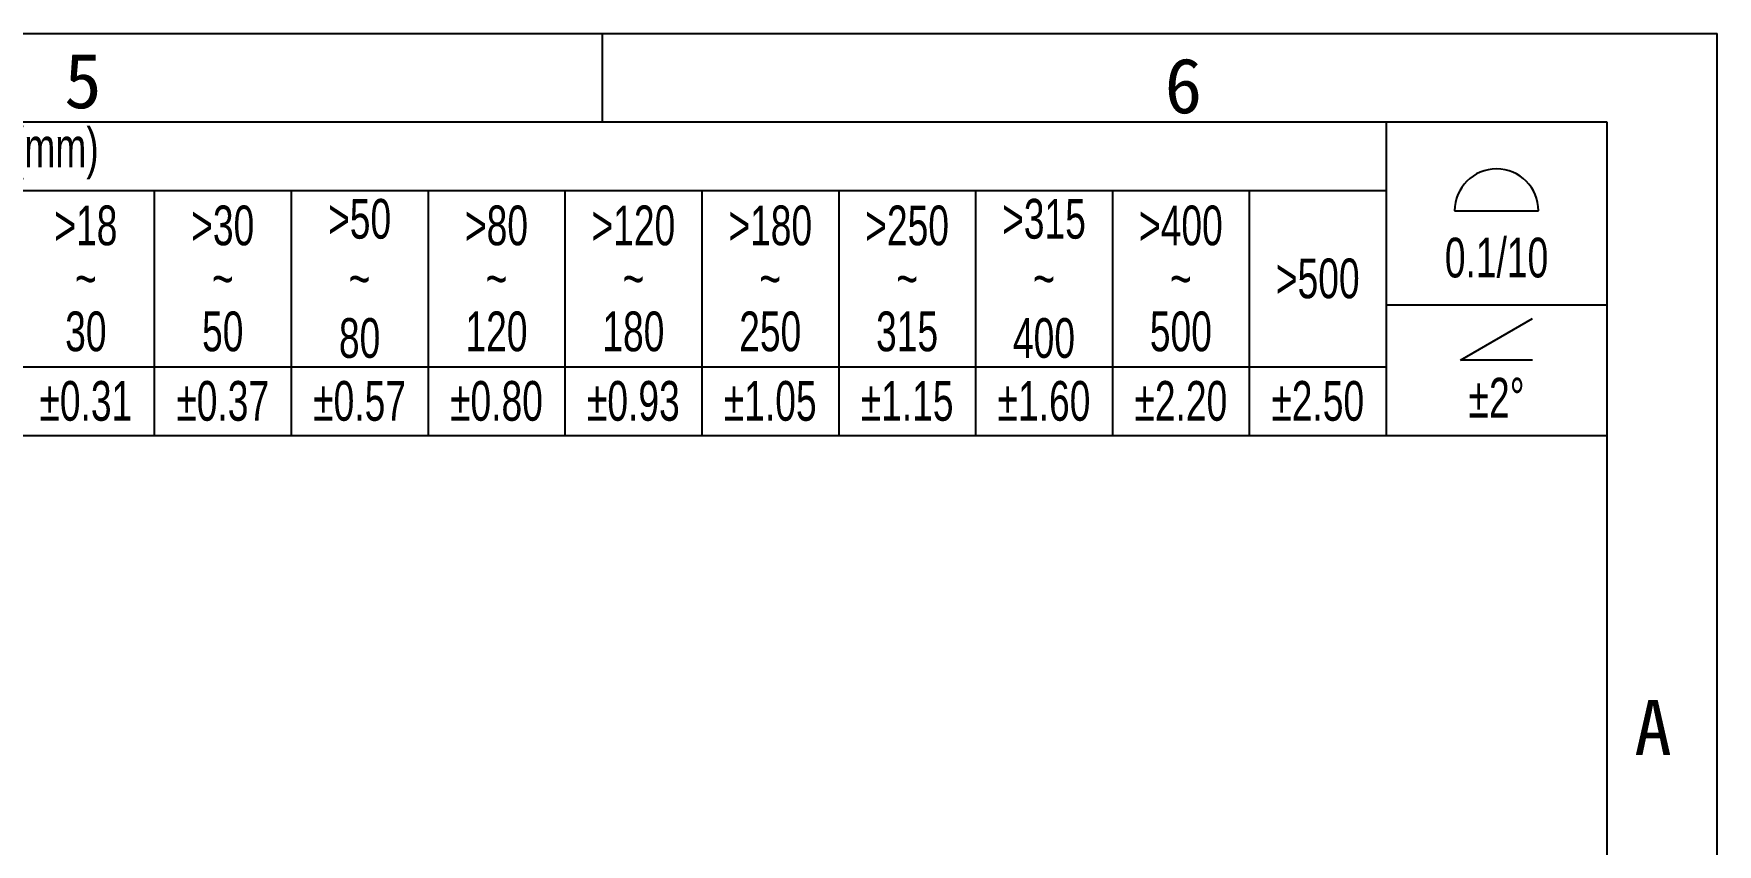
# Model space of a CAD drawing. Header units: millimetres. Extents: x 6 to 292, y 5 to 204.
# Drawn here: x 215.7 to 292, y 167.3 to 204 of the extents above; entities that cross this region are included whole.
import ezdxf

# ---------------------------------------------------------------- set-up
doc = ezdxf.new("R2010")
doc.units = ezdxf.units.MM
for name, color, linetype in [('TEXT', 7, 'Continuous'), ('图框', 7, 'Continuous'), ('尺寸层', 7, 'Continuous'), ('细实线', 7, 'Continuous'), ('轮廓线', 7, 'Continuous')]:
    doc.layers.add(name, color=color, linetype=linetype)
doc.styles.add('SEACAD_Arial', font='arial.ttf')

# ---------------------------------------------------------------- blocks, each defined once
blk = doc.blocks.new('Customer-technical.dft')
at = {"layer": '细实线', "color": 7, "linetype": 'Continuous'}
for p, q in [((-96.8, 0), (0, 0)), ((-10, 0), (-10, -14.2)), ((0, 0), (0, -14.2)), ((-96.8, -3.1), (-10, -3.1)), ((-65.8, -3.1), (-65.8, -14.2)), ((-59.6, -3.1), (-59.6, -14.2)), ((-53.4, -3.1), (-53.4, -14.2)), ((-47.2, -3.1), (-47.2, -14.2)), ((-41, -3.1), (-41, -14.2)), ((-34.8, -3.1), (-34.8, -14.2)), ((-28.6, -3.1), (-28.6, -14.2)), ((-22.4, -3.1), (-22.4, -14.2)), ((-16.2, -3.1), (-16.2, -14.2)), ((-6.9, -4.025), (-3.1, -4.025)), ((-10, -8.291), (0, -8.291)), ((-6.63, -10.786), (-3.37, -8.905)), ((-96.8, -11.1), (-10, -11.1)), ((-3.37, -10.786), (-6.63, -10.786)), ((-96.8, -14.2), (0, -14.2))]:
    blk.add_line(p, q, dxfattribs=at)
blk.add_arc((-5, -4.025), 1.9, 0, 180, dxfattribs=at)
at = {"layer": 'TEXT', "char_height": 1.8, "attachment_point": 5, "style": 'SEACAD_Arial'}
for s, insert, width in [('{\\fAdobe Myungjo Std M|b0||i0||c0|p34;\\C7;\\H1.8;\\W0.7;未注公差/General tolerances(mm)}', (-81.073, -1.429), 31.45309), ('{\\fAdobe Myungjo Std M|b0||i0||c0|p34;\\C7;\\H1.8;\\W0.7;0.1/10}', (-5, -6.158), 10), ('{\\fAdobe Myungjo Std M|b0||i0||c0|p34;\\C7;\\H1.8;\\W0.7;>500}', (-13.1, -7.1), 6.08001), ('{\\fAdobe Myungjo Std M|b0||i0||c0|p34;\\C7;\\H1.8;\\W0.7;±0.31}', (-68.9, -12.65), 6.57956), ('{\\fAdobe Myungjo Std M|b0||i0||c0|p34;\\C7;\\H1.8;\\W0.7;±0.37}', (-62.7, -12.65), 6.57956), ('{\\fAdobe Myungjo Std M|b0||i0||c0|p34;\\C7;\\H1.8;\\W0.7;±0.57}', (-56.5, -12.65), 6.57956), ('{\\fAdobe Myungjo Std M|b0||i0||c0|p34;\\C7;\\H1.8;\\W0.7;±0.80}', (-50.3, -12.65), 6.57956), ('{\\fAdobe Myungjo Std M|b0||i0||c0|p34;\\C7;\\H1.8;\\W0.7;±0.93}', (-44.1, -12.65), 6.57956), ('{\\fAdobe Myungjo Std M|b0||i0||c0|p34;\\C7;\\H1.8;\\W0.7;±1.05}', (-37.9, -12.65), 6.57956), ('{\\fAdobe Myungjo Std M|b0||i0||c0|p34;\\C7;\\H1.8;\\W0.7;±1.15}', (-31.7, -12.65), 6.57956), ('{\\fAdobe Myungjo Std M|b0||i0||c0|p34;\\C7;\\H1.8;\\W0.7;±1.60}', (-25.5, -12.65), 6.57956), ('{\\fAdobe Myungjo Std M|b0||i0||c0|p34;\\C7;\\H1.8;\\W0.7;±2.20}', (-19.3, -12.65), 6.57956), ('{\\fAdobe Myungjo Std M|b0||i0||c0|p34;\\C7;\\H1.8;\\W0.7;±2.50}', (-13.1, -12.65), 6.57956), ('{\\fAdobe Myungjo Std M|b0||i0||c0|p34;\\C7;\\H1.8;\\W0.7;±2°}', (-5, -12.493), 10)]:
    blk.add_mtext(s, dxfattribs=dict(at, insert=insert, width=width))
for s, insert, width, line_spacing_factor in [('{\\fAdobe Myungjo Std M|b0||i0||c0|p34;\\C7;\\H1.8;\\W0.7;>18\\P}{\\fAdobe Myungjo Std M|b0||i0||c0|p34;\\C7;\\H1.8;\\W0.7;~\\P}{\\fAdobe Myungjo Std M|b0||i0||c0|p34;\\C7;\\H1.8;\\W0.7;30}', (-68.9, -7.1), 6.08001, 0.8), ('{\\fAdobe Myungjo Std M|b0||i0||c0|p34;\\C7;\\H1.8;\\W0.7;>30\\P}{\\fAdobe Myungjo Std M|b0||i0||c0|p34;\\C7;\\H1.8;\\W0.7;~\\P}{\\fAdobe Myungjo Std M|b0||i0||c0|p34;\\C7;\\H1.8;\\W0.7;50}', (-62.7, -7.1), 6.08001, 0.8), ('{\\fAdobe Myungjo Std M|b0||i0||c0|p34;\\C7;\\H1.8;\\W0.7;>50\\P}{\\fAdobe Myungjo Std M|b0||i0||c0|p34;\\C7;\\H1.8;\\W0.7;~\\P}{\\fAdobe Myungjo Std M|b0||i0||c0|p34;\\C7;\\H1.8;\\W0.7;80}', (-56.5, -7.1), 6.08001, 0.9), ('{\\fAdobe Myungjo Std M|b0||i0||c0|p34;\\C7;\\H1.8;\\W0.7;>80\\P}{\\fAdobe Myungjo Std M|b0||i0||c0|p34;\\C7;\\H1.8;\\W0.7;~\\P}{\\fAdobe Myungjo Std M|b0||i0||c0|p34;\\C7;\\H1.8;\\W0.7;120}', (-50.3, -7.1), 6.08001, 0.8), ('{\\fAdobe Myungjo Std M|b0||i0||c0|p34;\\C7;\\H1.8;\\W0.7;>120\\P}{\\fAdobe Myungjo Std M|b0||i0||c0|p34;\\C7;\\H1.8;\\W0.7;~\\P}{\\fAdobe Myungjo Std M|b0||i0||c0|p34;\\C7;\\H1.8;\\W0.7;180}', (-44.1, -7.1), 6.08001, 0.8), ('{\\fAdobe Myungjo Std M|b0||i0||c0|p34;\\C7;\\H1.8;\\W0.7;>180\\P}{\\fAdobe Myungjo Std M|b0||i0||c0|p34;\\C7;\\H1.8;\\W0.7;~\\P}{\\fAdobe Myungjo Std M|b0||i0||c0|p34;\\C7;\\H1.8;\\W0.7;250}', (-37.9, -7.1), 6.08001, 0.8), ('{\\fAdobe Myungjo Std M|b0||i0||c0|p34;\\C7;\\H1.8;\\W0.7;>250\\P}{\\fAdobe Myungjo Std M|b0||i0||c0|p34;\\C7;\\H1.8;\\W0.7;~\\P}{\\fAdobe Myungjo Std M|b0||i0||c0|p34;\\C7;\\H1.8;\\W0.7;315}', (-31.7, -7.1), 6.08001, 0.8), ('{\\fAdobe Myungjo Std M|b0||i0||c0|p34;\\C7;\\H1.8;\\W0.7;>315\\P}{\\fAdobe Myungjo Std M|b0||i0||c0|p34;\\C7;\\H1.8;\\W0.7;~\\P}{\\fAdobe Myungjo Std M|b0||i0||c0|p34;\\C7;\\H1.8;\\W0.7;400}', (-25.5, -7.1), 8.06639, 0.9), ('{\\fAdobe Myungjo Std M|b0||i0||c0|p34;\\C7;\\H1.8;\\W0.7;>400\\P}{\\fAdobe Myungjo Std M|b0||i0||c0|p34;\\C7;\\H1.8;\\W0.7;~\\P}{\\fAdobe Myungjo Std M|b0||i0||c0|p34;\\C7;\\H1.8;\\W0.7;500}', (-19.3, -7.1), 6.08001, 0.8)]:
    blk.add_mtext(s, dxfattribs=dict(at, insert=insert, width=width, line_spacing_factor=line_spacing_factor))
blk = doc.blocks.new('A4-drawing_frame')
at = {"layer": '细实线', "color": 7, "linetype": 'Continuous'}
for p, q in [((-286.5, 199), (0, 199)), ((-50.5, 195), (-50.5, 199)), ((0, 0), (0, 199))]:
    blk.add_line(p, q, dxfattribs=at)
at = {"layer": '轮廓线', "color": 7, "linetype": 'Continuous'}
for p, q in [((-282, 195), (-5, 195)), ((-5, 195), (-5, 5))]:
    blk.add_line(p, q, dxfattribs=at)
at = {"layer": 'TEXT', "char_height": 2.5, "attachment_point": 7}
for s, insert, width in [('{\\f宋体|b0||i0||c0|p34;\\C7;\\H2.5;\\W1.;5}', (-74.881, 195.58), 1.88357), ('{\\f宋体|b0||i0||c0|p34;\\C7;\\H2.5;\\W1.;6}', (-25.035, 195.352), 1.88357), ('{\\f宋体|b0||i0||c0|p34;\\C7;\\H2.5;\\W1.;A}', (-3.763, 166.313), 1.82928)]:
    blk.add_mtext(s, dxfattribs=dict(at, insert=insert, width=width))

msp = doc.modelspace()

# ---------------------------------------------------------------- block references
at = {"layer": '图框', "color": 7}
msp.add_blockref('A4-drawing_frame', (292, 5), dxfattribs=at)
at = {"layer": '尺寸层', "color": 7}
msp.add_blockref('Customer-technical.dft', (287.0001, 199.9999), dxfattribs=at)

doc.saveas('drawing.dxf')
